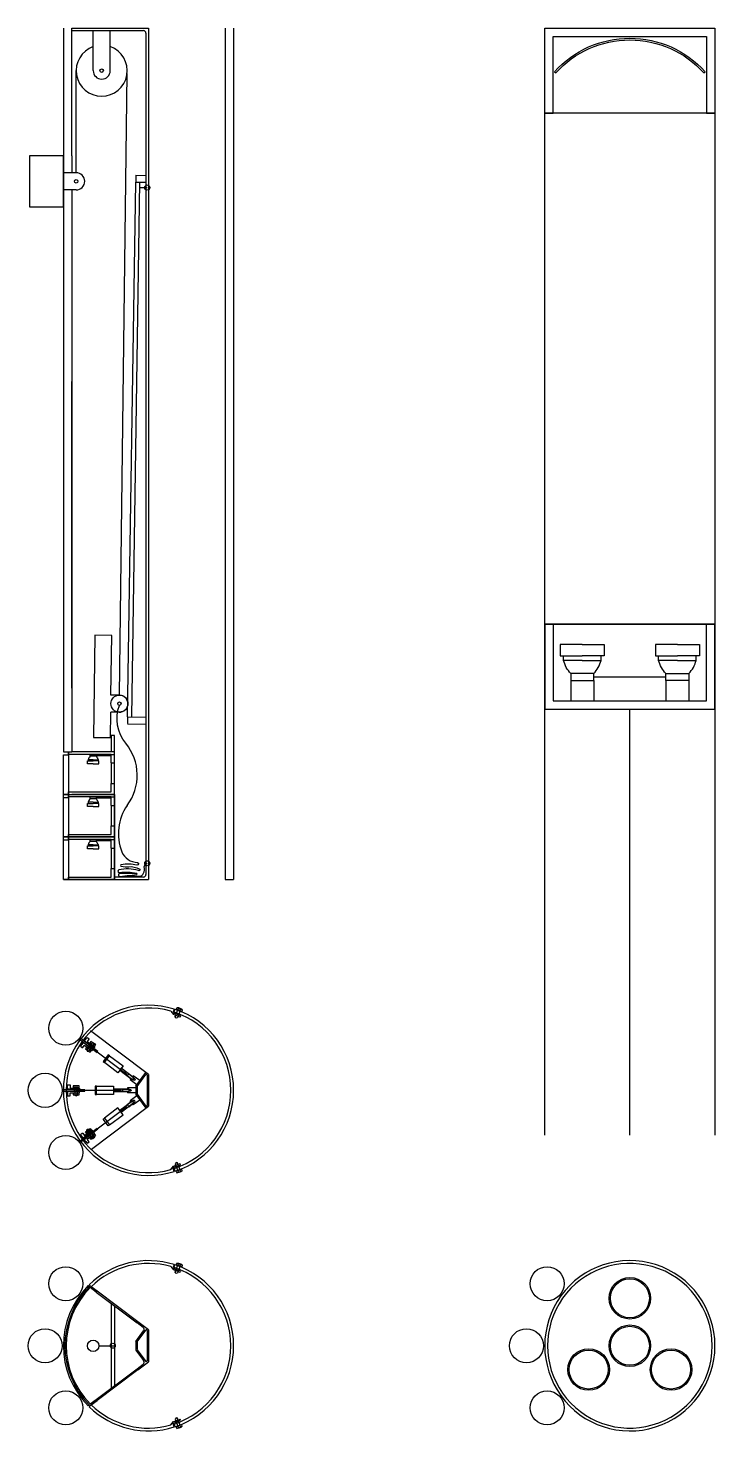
# Model space of a CAD drawing. Header units: millimetres. Extents: x -1834 to 111, y -353 to 145.
# Drawn here: x -159.4 to -78.7, y -143.8 to 21 of the extents above; entities that cross this region are included whole.
import ezdxf

# ---------------------------------------------------------------- set-up
doc = ezdxf.new("R2010")
doc.units = ezdxf.units.MM
doc.linetypes.add('DASHED', pattern=[19.05, 12.7, -6.35])

msp = doc.modelspace()

# ---------------------------------------------------------------- linework, layer by layer
for p, q in [((-155.24, 21), (-155.24, -64)), ((-154.24, 21), (-145.24, 21)), ((-154.24, 6), (-154.24, 21)), ((-154.24, 20.7), (-145.84, 20.7)), ((-151.74, 16), (-151.74, 20.7)), ((-149.74, 16), (-149.74, 20.7)), ((-145.54, 20.4), (-145.54, -78.4)), ((-145.24, 21), (-145.24, -79)), ((-136.24, 21), (-136.24, -79)), ((-135.24, 21), (-135.24, -79)), ((-153.74, 4), (-153.74, 16)), ((-97.54, 15.87), (-97.4, 15.73)), ((-79.99, 15.73), (-79.84, 15.87)), ((-79.69, 11), (-97.69, 11)), ((-154.24, 6), (-154.24, 4)), ((-153.74, 4), (-155.24, 4)), ((-155.24, 4), (-155.24, -64)), ((-146.73, 3.72), (-145.54, 3.7)), ((-146.73, 3.72), (-146.73, 2.92)), ((-153.74, 2), (-155.24, 2)), ((-154.24, 2), (-154.24, -64)), ((-146.25, 2.27), (-145.39, 2.27)), ((-95.62, -55.63), (-95.62, -58)), ((-92.93, -55.21), (-84.45, -55.21)), ((-92.93, -55.63), (-92.93, -58)), ((-84.45, -55.63), (-84.45, -58)), ((-81.76, -55.63), (-81.76, -58)), ((-148.65, -57.34), (-149.65, -57.33)), ((-88.69, -109), (-88.69, -59)), ((-148.68, -59.34), (-149.68, -59.33)), ((-147.69, -59.9), (-145.54, -59.93)), ((-147.69, -59.9), (-147.69, -60.67)), ((-155.24, -64), (-154.24, -64)), ((-154.64, -64), (-154.64, -69)), ((-149.24, -64), (-154.24, -64)), ((-149.24, -65.3), (-149.24, -64)), ((-151.39, -64.41), (-149.64, -64.41)), ((-149.64, -64.3), (-149.24, -64.3)), ((-149.64, -65.3), (-149.24, -65.3)), ((-149.64, -65.3), (-149.64, -67.7)), ((-149.24, -67.7), (-149.24, -65.3)), ((-155.24, -69), (-154.24, -69)), ((-154.64, -69), (-154.64, -74)), ((-149.24, -69), (-154.24, -69)), ((-149.64, -67.7), (-149.24, -67.7)), ((-149.24, -69), (-149.24, -67.7)), ((-149.24, -70.3), (-149.24, -69)), ((-151.39, -69.41), (-149.64, -69.41)), ((-149.64, -69.3), (-149.24, -69.3)), ((-149.64, -70.3), (-149.24, -70.3)), ((-149.64, -70.3), (-149.64, -72.7)), ((-149.24, -72.7), (-149.24, -70.3)), ((-155.24, -74), (-154.24, -74)), ((-154.64, -74), (-154.64, -79)), ((-149.24, -74), (-154.24, -74)), ((-149.64, -72.7), (-149.24, -72.7)), ((-149.24, -74), (-149.24, -72.7)), ((-149.24, -75.3), (-149.24, -74)), ((-151.39, -74.41), (-149.64, -74.41)), ((-149.64, -74.3), (-149.24, -74.3)), ((-149.64, -75.3), (-149.24, -75.3)), ((-149.64, -75.3), (-149.64, -77.7)), ((-149.24, -77.7), (-149.24, -75.3)), ((-155.24, -79), (-149.24, -79)), ((-149.64, -77.7), (-149.24, -77.7)), ((-149.24, -79), (-149.24, -77.7)), ((-145.84, -78.7), (-149.24, -78.7)), ((-149.24, -79), (-145.24, -79)), ((-136.24, -79), (-135.24, -79)), ((-142.61, -94.45), (-142.32, -94.85)), ((-142.22, -94.22), (-142.33, -94.57)), ((-142.33, -94.57), (-142.23, -94.72)), ((-142.24, -94.56), (-142.14, -94.25)), ((-141.43, -94.45), (-141.9, -94.27)), ((-141.78, -94.32), (-141.71, -94.13)), ((-141.69, -94.08), (-141.71, -94.13)), ((-141.71, -94.13), (-141.69, -94.08)), ((-141.55, -94.4), (-141.48, -94.22)), ((-141.48, -95.01), (-141.54, -95.15)), ((-141.46, -94.17), (-141.48, -94.22)), ((-141.48, -94.22), (-141.46, -94.17)), ((-145.24, -101.88), (-152.07, -96.76)), ((-152.46, -99), (-152.34, -98.84)), ((-152.05, -98.24), (-151.65, -98.54)), ((-152.04, -98.65), (-147.79, -101.84)), ((-151.95, -98.32), (-151.83, -98.16)), ((-151.8, -98.12), (-151.83, -98.16)), ((-151.83, -98.16), (-151.8, -98.12)), ((-151.75, -98.47), (-151.63, -98.31)), ((-151.6, -98.27), (-151.63, -98.31)), ((-151.63, -98.31), (-151.6, -98.27)), ((-152.26, -99.15), (-152.14, -98.99)), ((-147.03, -102.04), (-147.12, -102.16)), ((-147.03, -102.04), (-147.12, -102.16)), ((-146.26, -102.61), (-147.03, -102.04)), ((-146.74, -103.25), (-145.54, -101.65)), ((-146.58, -103.29), (-145.54, -101.9)), ((-145.41, -101.94), (-145.47, -101.89)), ((-145.39, -101.98), (-145.39, -105.53)), ((-145.24, -101.88), (-145.24, -105.63)), ((-145.24, -102), (-145.24, -105.5)), ((-153.99, -103.43), (-153.49, -103.43)), ((-153.87, -103.18), (-153.87, -103.23)), ((-153.87, -103.23), (-153.87, -103.18)), ((-153.87, -103.43), (-153.87, -103.23)), ((-153.74, -103.75), (-148.43, -103.75)), ((-153.62, -103.18), (-153.62, -103.23)), ((-153.62, -103.23), (-153.62, -103.18)), ((-153.62, -103.43), (-153.62, -103.23)), ((-147.7, -103.45), (-147.7, -103.6)), ((-146.74, -103.45), (-147.7, -103.45)), ((-147.7, -103.45), (-147.7, -103.6)), ((-147.3, -102.4), (-147.39, -102.52)), ((-146.62, -103.09), (-147.39, -102.52)), ((-146.74, -103.25), (-146.74, -104.25)), ((-146.26, -102.61), (-146.62, -103.09)), ((-146.59, -103.32), (-146.59, -104.19)), ((-153.87, -104.28), (-153.87, -104.08)), ((-153.62, -104.28), (-153.62, -104.08)), ((-147.7, -103.9), (-147.7, -104.05)), ((-146.74, -104.05), (-147.7, -104.05)), ((-146.62, -104.41), (-147.39, -104.98)), ((-147.3, -105.1), (-147.39, -104.98)), ((-147.03, -105.46), (-147.12, -105.34)), ((-147.03, -105.46), (-147.12, -105.34)), ((-146.26, -104.89), (-147.03, -105.46)), ((-146.74, -104.25), (-145.54, -105.85)), ((-146.58, -104.22), (-145.54, -105.6)), ((-152.04, -108.85), (-147.79, -105.66)), ((-151.95, -110.66), (-145.24, -105.63)), ((-145.41, -105.57), (-145.47, -105.61)), ((-152.46, -108.51), (-152.34, -108.67)), ((-152.26, -108.36), (-152.14, -108.52)), ((-152.05, -109.26), (-151.65, -108.96)), ((-151.95, -109.19), (-151.83, -109.35)), ((-151.8, -109.39), (-151.83, -109.35)), ((-151.83, -109.35), (-151.8, -109.39)), ((-151.75, -109.04), (-151.63, -109.2)), ((-151.6, -109.24), (-151.63, -109.2)), ((-151.63, -109.2), (-151.6, -109.24)), ((-142.61, -113.06), (-142.32, -112.66)), ((-142.33, -112.93), (-142.23, -112.78)), ((-142.22, -113.28), (-142.33, -112.93)), ((-142.24, -112.94), (-142.14, -113.26)), ((-141.43, -113.06), (-141.9, -113.23)), ((-141.78, -113.19), (-141.71, -113.37)), ((-141.69, -113.42), (-141.71, -113.37)), ((-141.71, -113.37), (-141.69, -113.42)), ((-141.55, -113.1), (-141.48, -113.29)), ((-141.48, -112.5), (-141.54, -112.36)), ((-141.46, -113.33), (-141.48, -113.29)), ((-141.48, -113.29), (-141.46, -113.33)), ((-142.61, -124.45), (-142.32, -124.85)), ((-142.22, -124.22), (-142.33, -124.57)), ((-142.33, -124.57), (-142.23, -124.72)), ((-142.24, -124.56), (-142.14, -124.24)), ((-141.43, -124.45), (-141.9, -124.27)), ((-141.78, -124.31), (-141.71, -124.13)), ((-141.69, -124.08), (-141.71, -124.13)), ((-141.71, -124.13), (-141.69, -124.08)), ((-141.55, -124.4), (-141.48, -124.21)), ((-141.48, -125.01), (-141.54, -125.14)), ((-141.46, -124.17), (-141.48, -124.21)), ((-141.48, -124.21), (-141.46, -124.17)), ((-152.2, -126.82), (-152.32, -126.69)), ((-151.98, -126.82), (-152.21, -126.58)), ((-152.2, -126.82), (-152.09, -126.71)), ((-151.28, -127.34), (-151.98, -126.82)), ((-151.37, -127.46), (-152.09, -126.92)), ((-151.37, -127.46), (-151.28, -127.34)), ((-151.37, -127.46), (-146.57, -131.06)), ((-146.48, -130.94), (-151.28, -127.34)), ((-149.64, -128.76), (-149.64, -138.74)), ((-149.24, -129.06), (-149.24, -138.44)), ((-146.57, -131.06), (-146.48, -130.94)), ((-145.87, -131.59), (-146.57, -131.06)), ((-145.24, -131.87), (-146.48, -130.94)), ((-146.74, -133.25), (-145.81, -132.01)), ((-146.74, -133.25), (-146.74, -134.25)), ((-146.26, -132.61), (-146.62, -133.09)), ((-146.59, -133.32), (-146.59, -134.18)), ((-146.58, -133.29), (-145.54, -131.9)), ((-145.41, -131.93), (-145.47, -131.89)), ((-145.39, -131.97), (-145.39, -135.52)), ((-145.24, -131.87), (-145.24, -135.62)), ((-145.24, -132), (-145.24, -135.5)), ((-151.07, -133.75), (-149.64, -133.75)), ((-149.64, -133.75), (-149.24, -133.75)), ((-146.74, -134.25), (-145.81, -135.49)), ((-146.58, -134.21), (-145.54, -135.6)), ((-151.37, -140.04), (-146.57, -136.44)), ((-146.48, -136.56), (-151.28, -140.16)), ((-146.57, -136.44), (-145.87, -135.91)), ((-146.57, -136.44), (-146.48, -136.56)), ((-146.48, -136.56), (-145.24, -135.62)), ((-145.41, -135.56), (-145.47, -135.61)), ((-152.09, -140.57), (-151.37, -140.04)), ((-151.37, -140.04), (-151.28, -140.16)), ((-152.2, -140.68), (-152.32, -140.81)), ((-151.98, -140.68), (-152.21, -140.92)), ((-152.2, -140.68), (-152.09, -140.79)), ((-151.98, -140.68), (-151.28, -140.16)), ((-142.61, -143.05), (-142.32, -142.65)), ((-142.33, -142.93), (-142.23, -142.78)), ((-142.22, -143.28), (-142.33, -142.93)), ((-142.24, -142.94), (-142.14, -143.26)), ((-141.43, -143.05), (-141.9, -143.23)), ((-141.78, -143.19), (-141.71, -143.37)), ((-141.55, -143.1), (-141.48, -143.29)), ((-141.48, -142.49), (-141.54, -142.36)), ((-141.46, -143.33), (-141.48, -143.29)), ((-141.48, -143.29), (-141.46, -143.33)), ((-141.69, -143.42), (-141.71, -143.37)), ((-141.71, -143.37), (-141.69, -143.42))]:
    msp.add_line(p, q)
at = {"linetype": 'DASHED', "ltscale": 0.1}
for p, q in [((-97.69, -49), (-79.69, -49)), ((-96.69, -49), (-78.69, -49)), ((-142.11, -95.1), (-141.81, -94.31)), ((-141.53, -94.41), (-141.82, -95.21)), ((-151.97, -98.3), (-152.48, -98.98)), ((-152.25, -98.59), (-152.16, -98.47)), ((-152.24, -99.16), (-151.73, -98.48)), ((-151.93, -98.83), (-151.84, -98.71)), ((-148.07, -101.82), (-147.89, -101.58)), ((-147.75, -102.06), (-147.57, -101.82)), ((-153.94, -103.83), (-153.94, -103.68)), ((-153.89, -103.43), (-153.89, -104.28)), ((-153.59, -104.28), (-153.59, -103.43)), ((-153.54, -103.83), (-153.54, -103.68)), ((-148.66, -103.9), (-148.66, -103.6)), ((-148.26, -103.9), (-148.26, -103.6)), ((-148.07, -105.68), (-147.89, -105.92)), ((-147.75, -105.44), (-147.57, -105.68)), ((-151.97, -109.2), (-152.48, -108.52)), ((-152.24, -108.34), (-151.73, -109.02)), ((-151.93, -108.67), (-151.84, -108.79)), ((-152.25, -108.91), (-152.16, -109.03)), ((-142.11, -112.4), (-141.81, -113.2)), ((-141.53, -113.09), (-141.82, -112.3)), ((-142.11, -125.1), (-141.81, -124.3)), ((-141.53, -124.41), (-141.82, -125.21)), ((-142.11, -142.4), (-141.81, -143.19)), ((-141.53, -143.09), (-141.82, -142.29))]:
    msp.add_line(p, q, dxfattribs=at)
for points in [[(-97.69, 11), (-98.69, 11), (-98.69, 21), (-78.69, 21), (-78.69, 11), (-78.69, 11)], [(-97.69, 11), (-97.69, 20), (-79.69, 20), (-79.69, 11)], [(-148.66, -57.34), (-148.66, -57.34), (-147.74, 15.68)], [(-78.69, 11), (-78.69, 11), (-78.69, -49), (-98.69, -49), (-98.69, 11), (-97.69, 11)], [(-79.69, 11), (-78.69, 11)], [(-78.69, 11), (-79.69, 11)], [(-146.73, 3.72), (-145.54, 3.7)], [(-147.69, -59.9), (-146.73, 2.92)], [(-147.19, -59.9), (-146.24, 2.91)], [(-146.73, 2.92), (-145.54, 2.9)], [(-154.24, -56.54), (-154.24, -20.51)], [(-98.69, -109), (-98.69, -49), (-78.69, -49), (-78.69, -109)], [(-98.69, -49), (-98.69, -59), (-78.69, -59), (-78.69, -49)], [(-97.69, -49), (-97.69, -58), (-79.69, -58), (-79.69, -49)], [(-149.65, -57.33), (-149.54, -50.33), (-151.54, -50.3), (-151.72, -62.3), (-149.72, -62.33), (-149.68, -59.33)], [(-94.28, -51.39), (-96.86, -51.39), (-96.86, -52.74), (-94.28, -52.74)], [(-94.28, -51.39), (-91.69, -51.39), (-91.69, -52.74), (-94.28, -52.74)], [(-83.11, -51.39), (-85.69, -51.39), (-85.69, -52.74), (-83.11, -52.74)], [(-83.11, -51.39), (-80.52, -51.39), (-80.52, -52.74), (-83.11, -52.74)], [(-94.28, -53.26), (-96.48, -53.26), (-96.48, -52.74)], [(-94.28, -53.26), (-92.07, -53.26), (-92.07, -52.74)], [(-83.11, -53.26), (-85.31, -53.26), (-85.31, -52.74)], [(-83.11, -53.26), (-80.9, -53.26), (-80.9, -52.74)], [(-147.7, -60.7), (-145.55, -60.73)], [(-147.69, -59.9), (-145.54, -59.93)], [(-149.24, -64), (-149.24, -62.08), (-149.64, -62.08), (-149.64, -64)], [(-149.64, -65.3), (-149.64, -64.3), (-154.64, -64.3), (-154.64, -64)], [(-151.74, -65.4), (-152.41, -65.4), (-152.41, -65.05), (-151.74, -65.05)], [(-151.74, -64.92), (-152.32, -64.92), (-152.32, -65.05)], [(-151.74, -64.92), (-151.17, -64.92), (-151.17, -65.05)], [(-151.74, -65.4), (-151.07, -65.4), (-151.07, -65.05), (-151.74, -65.05)], [(-154.64, -69), (-154.64, -68.7), (-149.64, -68.7), (-149.64, -67.7)], [(-149.64, -70.3), (-149.64, -69.3), (-154.64, -69.3), (-154.64, -69)], [(-151.74, -70.4), (-152.41, -70.4), (-152.41, -70.05), (-151.74, -70.05)], [(-151.74, -69.92), (-152.32, -69.92), (-152.32, -70.05)], [(-151.74, -69.92), (-151.17, -69.92), (-151.17, -70.05)], [(-151.74, -70.4), (-151.07, -70.4), (-151.07, -70.05), (-151.74, -70.05)], [(-154.64, -74), (-154.64, -73.7), (-149.64, -73.7), (-149.64, -72.7)], [(-149.64, -75.3), (-149.64, -74.3), (-154.64, -74.3), (-154.64, -74)], [(-151.74, -75.4), (-152.41, -75.4), (-152.41, -75.05), (-151.74, -75.05)], [(-151.74, -74.92), (-152.32, -74.92), (-152.32, -75.05)], [(-151.74, -74.92), (-151.17, -74.92), (-151.17, -75.05)], [(-151.74, -75.4), (-151.07, -75.4), (-151.07, -75.05), (-151.74, -75.05)], [(-154.64, -79), (-154.64, -78.7), (-149.64, -78.7), (-149.64, -77.7)], [(-141.74, -94.97), (-141.84, -95.24), (-142.01, -95.27), (-142.12, -95.14), (-142.02, -94.87)], [(-141.85, -94.29), (-141.99, -94.24), (-141.92, -94.05), (-141.45, -94.23), (-141.27, -94.3), (-141.34, -94.48), (-141.53, -94.41), (-141.54, -94.46)], [(-141.27, -94.3), (-141.46, -94.17), (-141.46, -94.17), (-141.69, -94.08), (-141.92, -94.05)], [(-152.33, -98.78), (-152.5, -99.01), (-152.43, -99.17), (-152.26, -99.19), (-152.09, -98.96)], [(-151.69, -98.51), (-151.57, -98.6), (-151.45, -98.44), (-151.85, -98.14), (-152.01, -98.02), (-152.13, -98.18), (-151.97, -98.3), (-152, -98.34)], [(-152.01, -98.02), (-151.8, -98.12), (-151.8, -98.12), (-151.6, -98.27), (-151.45, -98.44)], [(-154.09, -103.23), (-153.87, -103.18), (-153.87, -103.18), (-153.62, -103.18), (-153.39, -103.23)], [(-153.54, -103.43), (-153.39, -103.43), (-153.39, -103.23), (-153.89, -103.23), (-154.09, -103.23), (-154.09, -103.43), (-153.89, -103.43), (-153.89, -103.48)], [(-153.89, -104.03), (-153.89, -104.31), (-153.74, -104.4), (-153.59, -104.31), (-153.59, -104.03)], [(-152.33, -108.72), (-152.5, -108.49), (-152.43, -108.33), (-152.26, -108.31), (-152.09, -108.54)], [(-151.69, -108.99), (-151.57, -108.9), (-151.45, -109.06), (-151.85, -109.36), (-152.01, -109.48), (-152.13, -109.32), (-151.97, -109.2), (-152, -109.16)], [(-152.01, -109.48), (-151.8, -109.39), (-151.8, -109.39), (-151.6, -109.24), (-151.45, -109.06)], [(-141.74, -112.53), (-141.84, -112.26), (-142.01, -112.23), (-142.12, -112.37), (-142.02, -112.64)], [(-141.85, -113.21), (-141.99, -113.27), (-141.92, -113.45), (-141.45, -113.28), (-141.27, -113.21), (-141.34, -113.02), (-141.53, -113.09), (-141.54, -113.04)], [(-141.27, -113.21), (-141.46, -113.33), (-141.46, -113.33), (-141.69, -113.42), (-141.92, -113.45)], [(-141.74, -124.97), (-141.84, -125.24), (-142.01, -125.27), (-142.12, -125.14), (-142.02, -124.87)], [(-141.85, -124.29), (-141.99, -124.23), (-141.92, -124.05), (-141.45, -124.22), (-141.27, -124.29), (-141.34, -124.48), (-141.53, -124.41), (-141.54, -124.46)], [(-141.27, -124.29), (-141.46, -124.17), (-141.46, -124.17), (-141.69, -124.08), (-141.92, -124.05)], [(-141.74, -142.53), (-141.84, -142.26), (-142.01, -142.23), (-142.12, -142.36), (-142.02, -142.63)], [(-141.85, -143.21), (-141.99, -143.27), (-141.92, -143.45), (-141.45, -143.28), (-141.27, -143.21), (-141.34, -143.02), (-141.53, -143.09), (-141.54, -143.04)], [(-141.27, -143.21), (-141.46, -143.33), (-141.46, -143.33), (-141.69, -143.42), (-141.92, -143.45)]]:
    msp.add_lwpolyline(points)
for points in [[(-97.54, 15.87, -0.444444), (-79.84, 15.87, -0.444444)], [(-97.4, 15.73, -0.444444), (-79.99, 15.73, -0.444444)], [(-95.62, -54.79, -0.135069), (-96.48, -53.26, -1.828152)], [(-92.93, -54.79, 0.135069), (-92.07, -53.26, 1.828152)], [(-84.45, -54.79, -0.135069), (-85.31, -53.26, -1.828152)], [(-81.76, -54.79, 0.135069), (-80.9, -53.26, 1.828152)], [(-147.75, -70.29, 0.346024), (-147.91, -63, -0.266221), (-148.66, -58.54, -3.444196)], [(-152.09, -64.52, 0.135069), (-152.32, -64.92, 1.828152)], [(-151.39, -64.52, -0.135069), (-151.17, -64.92, -1.828152)], [(-152.09, -69.52, 0.135069), (-152.32, -69.92, 1.828152)], [(-151.39, -69.52, -0.135069), (-151.17, -69.92, -1.828152)], [(-147.75, -70.29), (-147.75, -70.29, 0.24752), (-148.39, -75.73, 0.292765), (-146.52, -76.99, -0.388754), (-146.41, -77.17, -0.405453), (-146.6, -77.29, 0.08243), (-148.45, -77.25, 0.868053), (-148.45, -77.44, 0.072622), (-147.54, -77.49, -0.149831), (-146.32, -77.74, -1.003872), (-146.43, -77.95, 0.128041), (-148.73, -77.85, 0.85919), (-148.64, -78.18, -0.092006), (-146.65, -78.24, -0.833741), (-146.65, -78.41, 0.075465), (-148.68, -78.32, 0.940839), (-148.57, -78.63, 1.324706)], [(-152.09, -74.52, 0.135069), (-152.32, -74.92, 1.828152)], [(-151.39, -74.52, -0.135069), (-151.17, -74.92, -1.828152)], [(-148.57, -78.63, -0.090072), (-146.35, -78.59, 0.276534), (-145.92, -78.42, 0.203353), (-145.73, -77.69, -0.403042), (-145.39, -77.09, -0.142228)], [(-147.5, -103.65), (-147.4, -103.65), (-147.3, -103.65), (-147.3, -103.65, -0.323668), (-147.3, -103.85), (-147.3, -103.85), (-147.5, -103.85)], [(-146.98, -102.32), (-146.9, -102.38), (-146.82, -102.44), (-146.82, -102.44, -0.323668), (-146.94, -102.6), (-146.94, -102.6), (-147.1, -102.48)], [(-146.98, -105.19), (-146.9, -105.13), (-146.82, -105.07), (-146.82, -105.07, 0.323668), (-146.94, -104.91), (-146.94, -104.91), (-147.1, -105.03)]]:
    msp.add_lwpolyline(points, format="xyb")
for points in [[(-157.24, 0), (-155.24, 0), (-155.24, 6), (-159.24, 6), (-159.24, 0)], [(-95.62, -55.63), (-92.93, -55.63), (-92.93, -54.79), (-95.62, -54.79)], [(-81.76, -55.63), (-84.45, -55.63), (-84.45, -54.79), (-81.76, -54.79)], [(-155.24, -64.35), (-154.64, -64.35), (-154.64, -69), (-155.24, -69)], [(-152.09, -64.3), (-151.39, -64.3), (-151.39, -64.52), (-152.09, -64.52)], [(-155.24, -74), (-155.24, -69), (-149.24, -69), (-149.24, -74)], [(-155.24, -69.35), (-154.64, -69.35), (-154.64, -74), (-155.24, -74)], [(-152.09, -69.3), (-151.39, -69.3), (-151.39, -69.52), (-152.09, -69.52)], [(-155.24, -79), (-155.24, -74), (-149.24, -74), (-149.24, -79)], [(-155.24, -74.35), (-154.64, -74.35), (-154.64, -79), (-155.24, -79)], [(-152.09, -74.3), (-151.39, -74.3), (-151.39, -74.52), (-152.09, -74.52)], [(-153.41, -97.72), (-151.29, -99.31), (-151.2, -99.19), (-153.32, -97.6)], [(-152.64, -98.86), (-152.08, -99.28), (-151.96, -99.12), (-152.52, -98.7)], [(-149.82, -99.69), (-149.97, -99.58), (-150.57, -100.38), (-150.42, -100.49)], [(-149.82, -99.69), (-148.23, -100.88), (-148.83, -101.68), (-150.42, -100.49)], [(-148.62, -101.4), (-147.14, -102.52), (-146.96, -102.28), (-148.44, -101.16)], [(-147.57, -101.82), (-146.96, -102.28), (-147.14, -102.52), (-147.75, -102.06)], [(-155.39, -103.83), (-152.74, -103.83), (-152.74, -103.68), (-155.39, -103.68)], [(-151.34, -103.25), (-151.52, -103.25), (-151.52, -104.25), (-151.34, -104.25)], [(-151.34, -103.25), (-149.35, -103.25), (-149.35, -104.25), (-151.34, -104.25)], [(-149.35, -103.9), (-147.5, -103.9), (-147.5, -103.6), (-149.35, -103.6)], [(-148.26, -103.6), (-147.5, -103.6), (-147.5, -103.9), (-148.26, -103.9)], [(-154.09, -104.28), (-153.39, -104.28), (-153.39, -104.08), (-154.09, -104.08)], [(-148.62, -106.1), (-147.14, -104.98), (-146.96, -105.22), (-148.44, -106.34)], [(-147.57, -105.68), (-146.96, -105.22), (-147.14, -104.98), (-147.75, -105.44)], [(-149.82, -107.81), (-149.97, -107.92), (-150.57, -107.12), (-150.42, -107.01)], [(-149.82, -107.81), (-148.23, -106.62), (-148.83, -105.82), (-150.42, -107.01)], [(-153.41, -109.78), (-151.29, -108.19), (-151.2, -108.31), (-153.32, -109.9)], [(-152.64, -108.64), (-152.08, -108.22), (-151.96, -108.38), (-152.52, -108.8)]]:
    msp.add_lwpolyline(points, close=True)
for points in [[(-153.23, -98.57), (-153.03, -98.72, 0.413053), (-152.96, -98.71), (-152.8, -98.49, -0.414214), (-152.73, -98.48), (-151.93, -99.08, 0.414214), (-151.86, -99.07), (-151.83, -99.03, 0.414214), (-151.84, -98.96), (-152.93, -98.14, 0.013657), (-153.23, -98.57)], [(-152.45, -97.53), (-152.25, -97.68, -0.413053), (-152.24, -97.75), (-152.41, -97.97, 0.414214), (-152.4, -98.04), (-151.6, -98.64, -0.414214), (-151.59, -98.71), (-151.62, -98.75, -0.414214), (-151.69, -98.76), (-152.78, -97.94, -0.013657), (-152.45, -97.53)], [(-154.74, -103.1), (-154.49, -103.1, -0.413053), (-154.44, -103.15), (-154.44, -103.43, 0.414214), (-154.39, -103.48), (-153.39, -103.48, -0.414214), (-153.34, -103.53), (-153.34, -103.58, -0.414214), (-153.39, -103.63), (-154.76, -103.63, -0.013657), (-154.74, -103.1)], [(-154.74, -104.4), (-154.49, -104.4, 0.413053), (-154.44, -104.35), (-154.44, -104.08, -0.414214), (-154.39, -104.03), (-153.39, -104.03, 0.414214), (-153.34, -103.98), (-153.34, -103.93, 0.414214), (-153.39, -103.88), (-154.76, -103.88, 0.013657), (-154.74, -104.4)], [(-153.23, -108.93), (-153.03, -108.78, -0.413053), (-152.96, -108.79), (-152.8, -109.01, 0.414214), (-152.73, -109.02), (-151.93, -108.42, -0.414214), (-151.86, -108.43), (-151.83, -108.47, -0.414214), (-151.84, -108.54), (-152.93, -109.36, -0.013657), (-153.23, -108.93)], [(-152.45, -109.97), (-152.25, -109.82, 0.413053), (-152.24, -109.75), (-152.41, -109.53, -0.414214), (-152.4, -109.46), (-151.6, -108.86, 0.414214), (-151.59, -108.79), (-151.62, -108.75, 0.414214), (-151.69, -108.74), (-152.78, -109.56, 0.013657), (-152.45, -109.97)]]:
    msp.add_lwpolyline(points, format="xyb", close=True)
for centre, radius in [((-150.74, 16), 0.2), ((-153.74, 3), 0.2), ((-145.39, 2.27), 0.3), ((-148.66, -58.34), 1), ((-148.66, -58.34), 0.2), ((-145.39, -77.09), 0.3), ((-154.96, -96.46), 2), ((-157.39, -103.75), 2), ((-154.96, -111.04), 2), ((-154.96, -126.46), 2), ((-98.41, -126.46), 2), ((-88.69, -128.17), 2.44), ((-88.69, -128.17), 2.29), ((-157.39, -133.75), 2), ((-100.84, -133.75), 2), ((-88.69, -133.75), 2.44), ((-88.69, -133.75), 2.29), ((-151.74, -133.75), 0.672), ((-149.44, -133.75), 0.3), ((-93.53, -136.54), 2.44), ((-93.53, -136.54), 2.29), ((-83.85, -136.54), 2.44), ((-83.85, -136.54), 2.29), ((-154.96, -141.04), 2), ((-98.41, -141.04), 2)]:
    msp.add_circle(centre, radius)
for centre, radius, start, end in [((-145.84, 20.4), 0.3, 0, 90), ((-150.74, 16), 3, 109.4712, 70.5288), ((-150.74, 16), 1, 180, 0), ((-153.74, 3), 1, 270, 90), ((-148.66, -58.34), 1, 269.1402, 89.1402), ((-145.84, -78.4), 0.3, 270, 0), ((-145.24, -103.75), 10, 72.4004, 287.5996), ((-145.24, -103.75), 9.67, 74.1752, 285.8248), ((-145.24, -103.75), 9.37, 66.7094, 71.8463), ((-145.24, -103.75), 9.67, 288.0736, 71.9264), ((-145.24, -103.75), 9.52, 66.7094, 71.5466), ((-145.24, -103.75), 10, 288.0736, 71.9264), ((-145.5, -101.93), 0.05, 53.1301, 143.1301), ((-145.44, -101.98), 0.05, 0, 53.1301), ((-146.54, -103.32), 0.05, 143.1301, 180), ((-146.54, -103.32), 0.05, 143.1301, 180), ((-146.54, -104.19), 0.05, 180, 216.8699), ((-145.5, -105.57), 0.05, 216.8699, 306.8699), ((-145.44, -105.53), 0.05, 306.8699, 0), ((-145.24, -103.75), 9.37, 288.1537, 293.2906), ((-145.24, -103.75), 9.52, 288.4534, 293.2906), ((-145.24, -133.75), 10, 72.4004, 134.2064), ((-145.24, -133.75), 9.67, 74.1752, 134.2064), ((-145.24, -133.75), 9.37, 66.7094, 71.8463), ((-145.24, -133.75), 9.67, 288.0736, 71.9264), ((-145.24, -133.75), 9.52, 66.7094, 71.5466), ((-145.24, -133.75), 10, 288.0736, 71.9264), ((-88.69, -133.75), 10, 72.4004, 287.5996), ((-88.69, -133.75), 9.67, 74.1752, 285.8248), ((-88.69, -133.75), 9.67, 285.8248, 74.1752), ((-88.69, -133.75), 10, 287.5999, 72.4001), ((-145.24, -133.75), 10, 135.066, 224.934), ((-145.24, -133.75), 9.82, 135.0952, 224.9048), ((-145.24, -133.75), 9.67, 135.0952, 224.9048), ((-146.05, -131.83), 0.3, 323.1301, 53.1301), ((-146.54, -133.32), 0.05, 143.1301, 180), ((-146.54, -133.32), 0.05, 143.1301, 180), ((-145.5, -131.93), 0.05, 53.1301, 143.1301), ((-145.44, -131.97), 0.05, 0, 53.1301), ((-146.05, -135.67), 0.3, 306.8699, 36.8699), ((-145.5, -135.57), 0.05, 216.8699, 306.8699), ((-145.44, -135.52), 0.05, 306.8699, 0), ((-145.24, -133.75), 10, 225.7936, 287.5996), ((-145.24, -133.75), 9.67, 225.7936, 285.8248), ((-145.24, -133.75), 9.37, 288.1537, 293.2906), ((-145.24, -133.75), 9.52, 288.4534, 293.2906)]:
    msp.add_arc(centre, radius, start, end)

doc.saveas('drawing.dxf')
